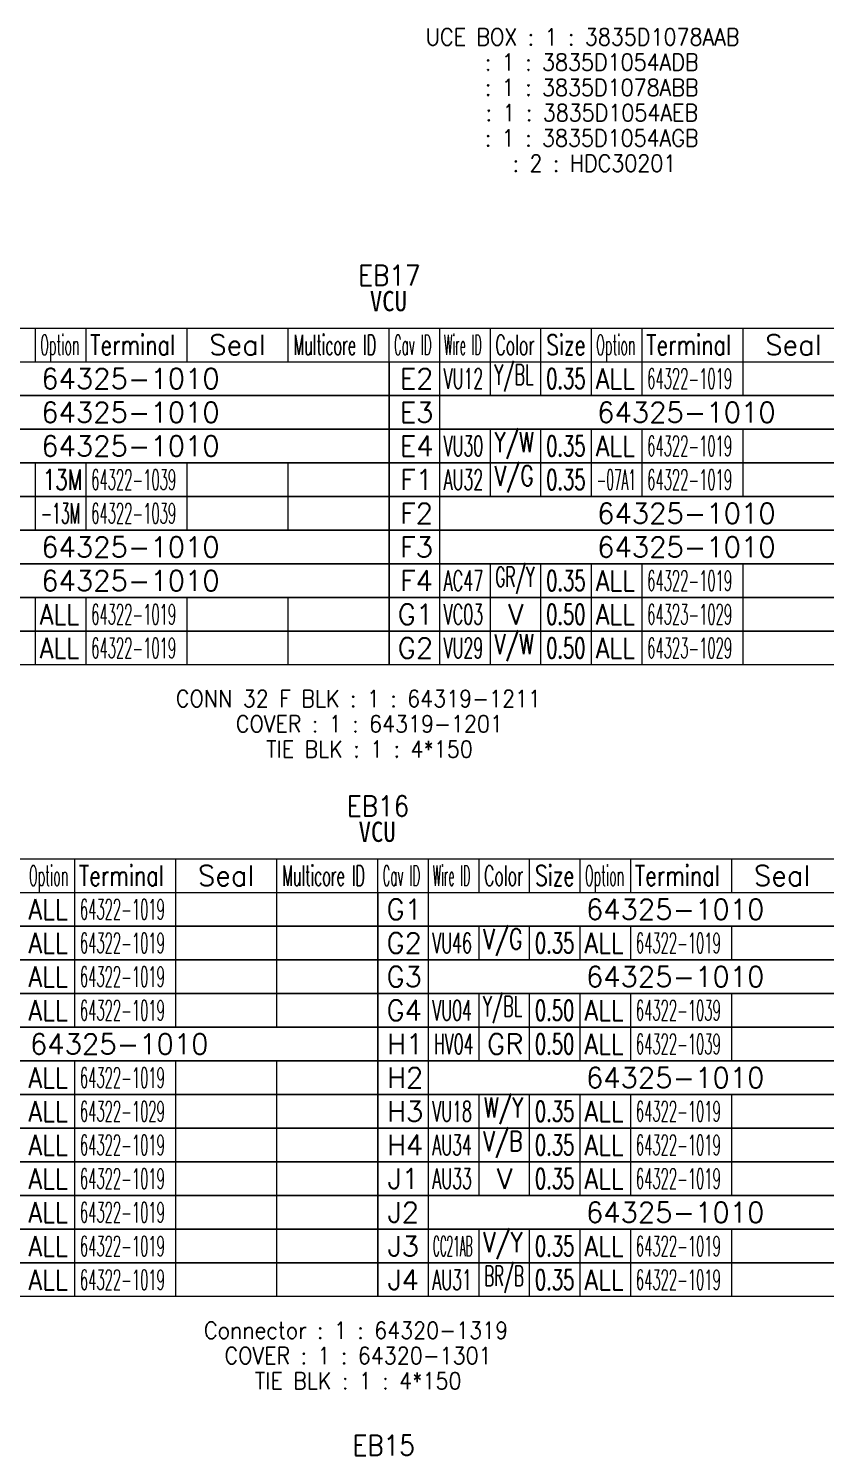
# Model space of a CAD drawing. Header units: inches. Extents: x 47316 to 59086, y 3141 to 11743.
# Drawn here: x 51562.3 to 51680.6, y 9876.3 to 10088.1 of the extents above; entities that cross this region are included whole.
import ezdxf

# ---------------------------------------------------------------- set-up
doc = ezdxf.new("R2010")
doc.units = ezdxf.units.IN
doc.header["$MEASUREMENT"] = 0
doc.styles.get("Standard").update_dxf_attribs({"font": ''})
doc.styles.get('Standard').set_extended_font_data('SimSun')

msp = doc.modelspace()

# ---------------------------------------------------------------- linework, layer by layer
at = {"color": 0, "linetype": 'Continuous', "lineweight": 15}
for p, q in [((51450.83, 10043.6), (51780.83, 10043.6)), ((51450.83, 10038.6), (51780.83, 10038.6)), ((51449.15, 9964.83), (51779.15, 9964.83)), ((51449.15, 9959.83), (51779.15, 9959.83))]:
    msp.add_line(p, q, dxfattribs=at)
at = {"color": 7, "linetype": 'Continuous', "lineweight": 15}
for p, q in [((51563.33, 10038.6), (51563.33, 10043.6)), ((51570.83, 10038.6), (51570.83, 10043.6)), ((51585.83, 10038.6), (51585.83, 10043.6)), ((51600.83, 10038.6), (51600.83, 10043.6)), ((51615.83, 10038.6), (51615.83, 10043.6)), ((51623.33, 10038.6), (51623.33, 10043.6)), ((51630.83, 10038.6), (51630.83, 10043.6)), ((51638.33, 10038.6), (51638.33, 10043.6)), ((51645.83, 10038.6), (51645.83, 10043.6)), ((51653.33, 10038.6), (51653.33, 10043.6)), ((51668.33, 10038.6), (51668.33, 10043.6)), ((51569.15, 9959.83), (51569.15, 9964.83)), ((51584.15, 9959.83), (51584.15, 9964.83)), ((51599.15, 9959.83), (51599.15, 9964.83)), ((51614.15, 9959.83), (51614.15, 9964.83)), ((51621.65, 9959.83), (51621.65, 9964.83)), ((51629.15, 9959.83), (51629.15, 9964.83)), ((51636.65, 9959.83), (51636.65, 9964.83)), ((51644.15, 9959.83), (51644.15, 9964.83)), ((51651.65, 9959.83), (51651.65, 9964.83)), ((51666.65, 9959.83), (51666.65, 9964.83))]:
    msp.add_line(p, q, dxfattribs=at)
at = {"color": 102, "linetype": 'Continuous', "lineweight": 15}
for p, q in [((51623.33, 10033.6), (51623.33, 10038.6)), ((51630.83, 10033.6), (51630.83, 10038.6)), ((51638.33, 10033.6), (51638.33, 10038.6)), ((51645.83, 10033.6), (51645.83, 10038.6)), ((51653.33, 10033.6), (51653.33, 10038.6)), ((51668.33, 10033.6), (51668.33, 10038.6)), ((51623.33, 10028.6), (51623.33, 10033.6)), ((51623.33, 10023.6), (51623.33, 10028.6)), ((51630.83, 10023.6), (51630.83, 10028.6)), ((51638.33, 10023.6), (51638.33, 10028.6)), ((51645.83, 10023.6), (51645.83, 10028.6)), ((51653.33, 10023.6), (51653.33, 10028.6)), ((51668.33, 10023.6), (51668.33, 10028.6)), ((51563.33, 10018.6), (51563.33, 10023.6)), ((51570.83, 10018.6), (51570.83, 10023.6)), ((51585.83, 10018.6), (51585.83, 10023.6)), ((51600.83, 10018.6), (51600.83, 10023.6)), ((51623.33, 10018.6), (51623.33, 10023.6)), ((51630.83, 10018.6), (51630.83, 10023.6)), ((51638.33, 10018.6), (51638.33, 10023.6)), ((51645.83, 10018.6), (51645.83, 10023.6)), ((51653.33, 10018.6), (51653.33, 10023.6)), ((51668.33, 10018.6), (51668.33, 10023.6)), ((51563.33, 10013.6), (51563.33, 10018.6)), ((51570.83, 10013.6), (51570.83, 10018.6)), ((51585.83, 10013.6), (51585.83, 10018.6)), ((51600.83, 10013.6), (51600.83, 10018.6)), ((51623.33, 10013.6), (51623.33, 10018.6)), ((51623.33, 10008.6), (51623.33, 10013.6)), ((51623.33, 10003.6), (51623.33, 10008.6)), ((51630.83, 10003.6), (51630.83, 10008.6)), ((51638.33, 10003.6), (51638.33, 10008.6)), ((51645.83, 10003.6), (51645.83, 10008.6)), ((51653.33, 10003.6), (51653.33, 10008.6)), ((51668.33, 10003.6), (51668.33, 10008.6)), ((51563.33, 9998.6), (51563.33, 10003.6)), ((51570.83, 9998.6), (51570.83, 10003.6)), ((51585.83, 9998.6), (51585.83, 10003.6)), ((51600.83, 9998.6), (51600.83, 10003.6)), ((51623.33, 9998.6), (51623.33, 10003.6)), ((51630.83, 9998.6), (51630.83, 10003.6)), ((51638.33, 9998.6), (51638.33, 10003.6)), ((51645.83, 9998.6), (51645.83, 10003.6)), ((51653.33, 9998.6), (51653.33, 10003.6)), ((51668.33, 9998.6), (51668.33, 10003.6)), ((51563.33, 9993.6), (51563.33, 9998.6)), ((51570.83, 9993.6), (51570.83, 9998.6)), ((51585.83, 9993.6), (51585.83, 9998.6)), ((51600.83, 9993.6), (51600.83, 9998.6)), ((51623.33, 9993.6), (51623.33, 9998.6)), ((51630.83, 9993.6), (51630.83, 9998.6)), ((51638.33, 9993.6), (51638.33, 9998.6)), ((51645.83, 9993.6), (51645.83, 9998.6)), ((51653.33, 9993.6), (51653.33, 9998.6)), ((51668.33, 9993.6), (51668.33, 9998.6)), ((51569.15, 9954.83), (51569.15, 9959.83)), ((51584.15, 9954.83), (51584.15, 9959.83)), ((51599.15, 9954.83), (51599.15, 9959.83)), ((51621.65, 9954.83), (51621.65, 9959.83)), ((51569.15, 9949.83), (51569.15, 9954.83)), ((51584.15, 9949.83), (51584.15, 9954.83)), ((51599.15, 9949.83), (51599.15, 9954.83)), ((51621.65, 9949.83), (51621.65, 9954.83)), ((51629.15, 9949.83), (51629.15, 9954.83)), ((51636.65, 9949.83), (51636.65, 9954.83)), ((51644.15, 9949.83), (51644.15, 9954.83)), ((51651.65, 9949.83), (51651.65, 9954.83)), ((51666.65, 9949.83), (51666.65, 9954.83)), ((51569.15, 9944.83), (51569.15, 9949.83)), ((51584.15, 9944.83), (51584.15, 9949.83)), ((51599.15, 9944.83), (51599.15, 9949.83)), ((51621.65, 9944.83), (51621.65, 9949.83)), ((51569.15, 9939.83), (51569.15, 9944.83)), ((51584.15, 9939.83), (51584.15, 9944.83)), ((51599.15, 9939.83), (51599.15, 9944.83)), ((51621.65, 9939.83), (51621.65, 9944.83)), ((51629.15, 9939.83), (51629.15, 9944.83)), ((51636.65, 9939.83), (51636.65, 9944.83)), ((51644.15, 9939.83), (51644.15, 9944.83)), ((51651.65, 9939.83), (51651.65, 9944.83)), ((51666.65, 9939.83), (51666.65, 9944.83)), ((51621.65, 9934.83), (51621.65, 9939.83)), ((51629.15, 9934.83), (51629.15, 9939.83)), ((51636.65, 9934.83), (51636.65, 9939.83)), ((51644.15, 9934.83), (51644.15, 9939.83)), ((51651.65, 9934.83), (51651.65, 9939.83)), ((51666.65, 9934.83), (51666.65, 9939.83)), ((51569.15, 9929.83), (51569.15, 9934.83)), ((51584.15, 9929.83), (51584.15, 9934.83)), ((51599.15, 9929.83), (51599.15, 9934.83)), ((51621.65, 9929.83), (51621.65, 9934.83)), ((51569.15, 9924.83), (51569.15, 9929.83)), ((51584.15, 9924.83), (51584.15, 9929.83)), ((51599.15, 9924.83), (51599.15, 9929.83)), ((51621.65, 9924.83), (51621.65, 9929.83)), ((51629.15, 9924.83), (51629.15, 9929.83)), ((51636.65, 9924.83), (51636.65, 9929.83)), ((51644.15, 9924.83), (51644.15, 9929.83)), ((51651.65, 9924.83), (51651.65, 9929.83)), ((51666.65, 9924.83), (51666.65, 9929.83)), ((51569.15, 9919.83), (51569.15, 9924.83)), ((51584.15, 9919.83), (51584.15, 9924.83)), ((51599.15, 9919.83), (51599.15, 9924.83)), ((51621.65, 9919.83), (51621.65, 9924.83)), ((51629.15, 9919.83), (51629.15, 9924.83)), ((51636.65, 9919.83), (51636.65, 9924.83)), ((51644.15, 9919.83), (51644.15, 9924.83)), ((51651.65, 9919.83), (51651.65, 9924.83)), ((51666.65, 9919.83), (51666.65, 9924.83)), ((51569.15, 9914.83), (51569.15, 9919.83)), ((51584.15, 9914.83), (51584.15, 9919.83)), ((51599.15, 9914.83), (51599.15, 9919.83)), ((51621.65, 9914.83), (51621.65, 9919.83)), ((51629.15, 9914.83), (51629.15, 9919.83)), ((51636.65, 9914.83), (51636.65, 9919.83)), ((51644.15, 9914.83), (51644.15, 9919.83)), ((51651.65, 9914.83), (51651.65, 9919.83)), ((51666.65, 9914.83), (51666.65, 9919.83)), ((51569.15, 9909.83), (51569.15, 9914.83)), ((51584.15, 9909.83), (51584.15, 9914.83)), ((51599.15, 9909.83), (51599.15, 9914.83)), ((51621.65, 9909.83), (51621.65, 9914.83)), ((51569.15, 9904.83), (51569.15, 9909.83)), ((51584.15, 9904.83), (51584.15, 9909.83)), ((51599.15, 9904.83), (51599.15, 9909.83)), ((51621.65, 9904.83), (51621.65, 9909.83)), ((51629.15, 9904.83), (51629.15, 9909.83)), ((51636.65, 9904.83), (51636.65, 9909.83)), ((51644.15, 9904.83), (51644.15, 9909.83)), ((51651.65, 9904.83), (51651.65, 9909.83)), ((51666.65, 9904.83), (51666.65, 9909.83)), ((51569.15, 9899.83), (51569.15, 9904.83)), ((51584.15, 9899.83), (51584.15, 9904.83)), ((51599.15, 9899.83), (51599.15, 9904.83)), ((51621.65, 9899.83), (51621.65, 9904.83)), ((51629.15, 9899.83), (51629.15, 9904.83)), ((51636.65, 9899.83), (51636.65, 9904.83)), ((51644.15, 9899.83), (51644.15, 9904.83)), ((51651.65, 9899.83), (51651.65, 9904.83)), ((51666.65, 9899.83), (51666.65, 9904.83))]:
    msp.add_line(p, q, dxfattribs=at)
at = {"color": 0, "linetype": 'Continuous', "lineweight": 15}
for points in [[(51533.33, 10033.6), (51533.33, 10038.6), (51615.83, 10038.6), (51615.83, 10033.6)], [(51615.83, 10033.6), (51615.83, 10038.6), (51698.33, 10038.6), (51698.33, 10033.6)], [(51533.33, 10028.6), (51533.33, 10033.6), (51615.83, 10033.6), (51615.83, 10028.6)], [(51615.83, 10028.6), (51615.83, 10033.6), (51698.33, 10033.6), (51698.33, 10028.6)], [(51533.33, 10023.6), (51533.33, 10028.6), (51615.83, 10028.6), (51615.83, 10023.6)], [(51615.83, 10023.6), (51615.83, 10028.6), (51698.33, 10028.6), (51698.33, 10023.6)], [(51533.33, 10018.6), (51533.33, 10023.6), (51615.83, 10023.6), (51615.83, 10018.6)], [(51615.83, 10018.6), (51615.83, 10023.6), (51698.33, 10023.6), (51698.33, 10018.6)], [(51533.33, 10013.6), (51533.33, 10018.6), (51615.83, 10018.6), (51615.83, 10013.6)], [(51615.83, 10013.6), (51615.83, 10018.6), (51698.33, 10018.6), (51698.33, 10013.6)], [(51533.33, 10008.6), (51533.33, 10013.6), (51615.83, 10013.6), (51615.83, 10008.6)], [(51615.83, 10008.6), (51615.83, 10013.6), (51698.33, 10013.6), (51698.33, 10008.6)], [(51533.33, 10003.6), (51533.33, 10008.6), (51615.83, 10008.6), (51615.83, 10003.6)], [(51615.83, 10003.6), (51615.83, 10008.6), (51698.33, 10008.6), (51698.33, 10003.6)], [(51533.33, 9998.6), (51533.33, 10003.6), (51615.83, 10003.6), (51615.83, 9998.6)], [(51615.83, 9998.6), (51615.83, 10003.6), (51698.33, 10003.6), (51698.33, 9998.6)], [(51533.33, 9993.6), (51533.33, 9998.6), (51615.83, 9998.6), (51615.83, 9993.6)], [(51615.83, 9993.6), (51615.83, 9998.6), (51698.33, 9998.6), (51698.33, 9993.6)], [(51531.65, 9954.83), (51531.65, 9959.83), (51614.15, 9959.83), (51614.15, 9954.83)], [(51614.15, 9954.83), (51614.15, 9959.83), (51696.65, 9959.83), (51696.65, 9954.83)], [(51531.65, 9949.83), (51531.65, 9954.83), (51614.15, 9954.83), (51614.15, 9949.83)], [(51614.15, 9949.83), (51614.15, 9954.83), (51696.65, 9954.83), (51696.65, 9949.83)], [(51531.65, 9944.83), (51531.65, 9949.83), (51614.15, 9949.83), (51614.15, 9944.83)], [(51614.15, 9944.83), (51614.15, 9949.83), (51696.65, 9949.83), (51696.65, 9944.83)], [(51531.65, 9939.83), (51531.65, 9944.83), (51614.15, 9944.83), (51614.15, 9939.83)], [(51614.15, 9939.83), (51614.15, 9944.83), (51696.65, 9944.83), (51696.65, 9939.83)], [(51531.65, 9934.83), (51531.65, 9939.83), (51614.15, 9939.83), (51614.15, 9934.83)], [(51614.15, 9934.83), (51614.15, 9939.83), (51696.65, 9939.83), (51696.65, 9934.83)], [(51531.65, 9929.83), (51531.65, 9934.83), (51614.15, 9934.83), (51614.15, 9929.83)], [(51614.15, 9929.83), (51614.15, 9934.83), (51696.65, 9934.83), (51696.65, 9929.83)], [(51531.65, 9924.83), (51531.65, 9929.83), (51614.15, 9929.83), (51614.15, 9924.83)], [(51614.15, 9924.83), (51614.15, 9929.83), (51696.65, 9929.83), (51696.65, 9924.83)], [(51531.65, 9919.83), (51531.65, 9924.83), (51614.15, 9924.83), (51614.15, 9919.83)], [(51614.15, 9919.83), (51614.15, 9924.83), (51696.65, 9924.83), (51696.65, 9919.83)], [(51531.65, 9914.83), (51531.65, 9919.83), (51614.15, 9919.83), (51614.15, 9914.83)], [(51614.15, 9914.83), (51614.15, 9919.83), (51696.65, 9919.83), (51696.65, 9914.83)], [(51531.65, 9909.83), (51531.65, 9914.83), (51614.15, 9914.83), (51614.15, 9909.83)], [(51614.15, 9909.83), (51614.15, 9914.83), (51696.65, 9914.83), (51696.65, 9909.83)], [(51531.65, 9904.83), (51531.65, 9909.83), (51614.15, 9909.83), (51614.15, 9904.83)], [(51614.15, 9904.83), (51614.15, 9909.83), (51696.65, 9909.83), (51696.65, 9904.83)], [(51531.65, 9899.83), (51531.65, 9904.83), (51614.15, 9904.83), (51614.15, 9899.83)], [(51614.15, 9899.83), (51614.15, 9904.83), (51696.65, 9904.83), (51696.65, 9899.83)]]:
    msp.add_lwpolyline(points, close=True, dxfattribs=at)

# ---------------------------------------------------------------- texts
at = {"color": 42, "linetype": 'Continuous', "lineweight": 15, "char_height": 2.5, "attachment_point": 1}
for s, insert, width in [('\\Fromans.shx;\\W0.9000000000;\\T1.0000000000;\\o\\lUCE BOX : 1 : 3835D1078AAB', (51621.23, 10088.06), 54.4286), ('\\Fromans.shx;\\W0.9000000000;\\T1.0000000000;\\o\\l : 1 : 3835D1054ADB', (51628.46, 10084.31), 39.1071), ('\\Fromans.shx;\\W0.9000000000;\\T1.0000000000;\\o\\l : 1 : 3835D1078ABB', (51628.46, 10080.56), 39.1071), ('\\Fromans.shx;\\W0.9000000000;\\T1.0000000000;\\o\\l : 1 : 3835D1054AEB', (51628.57, 10076.81), 38.8929), ('\\Fromans.shx;\\W0.9000000000;\\T1.0000000000;\\o\\l : 1 : 3835D1054AGB', (51628.46, 10073.06), 39.1071), ('\\Fromans.shx;\\W0.9000000000;\\T1.0000000000;\\o\\l : 2 : HDC30201', (51632.58, 10069.31), 30.8571), ('\\Fromans.shx;\\W0.9000000000;\\T1.0000000000;\\o\\lCONN 32 F BLK : 1 : 64319-1211', (51584.16, 9989.85), 63.9643), ('\\Fromans.shx;\\W0.9000000000;\\T1.0000000000;\\o\\lCOVER : 1 : 64319-1201', (51593.06, 9986.1), 46.1786), ('\\Fromans.shx;\\W0.9000000000;\\T1.0000000000;\\o\\lTIE BLK : 1 : 4*150', (51597.56, 9982.35), 36.75), ('\\Fromans.shx;\\W0.9000000000;\\T1.0000000000;\\o\\lConnector : 1 : 64320-1319', (51588.33, 9896.08), 52.2857), ('\\Fromans.shx;\\W0.9000000000;\\T1.0000000000;\\o\\lCOVER : 1 : 64320-1301', (51591.38, 9892.33), 46.1786), ('\\Fromans.shx;\\W0.9000000000;\\T1.0000000000;\\o\\lTIE BLK : 1 : 4*150', (51595.88, 9888.58), 36.75)]:
    msp.add_mtext(s, dxfattribs=dict(at, insert=insert, width=width))
at = {"color": 6, "linetype": 'Continuous', "lineweight": 20, "char_height": 3, "attachment_point": 1}
for s, insert, width in [('\\Fromans.shx;\\W0.9000000000;\\T1.0000000000;\\o\\lEB17', (51611.2, 10052.92), 10.2857), ('\\f黑体|b0|i0|c1|p0;\\W0.9000000000;\\T1.0000000000;\\o\\lVCU', (51612.94, 10049.1), 5.8247), ('\\Fromans.shx;\\W0.9000000000;\\T1.0000000000;\\o\\lEB16', (51609.52, 9974.15), 10.2857), ('\\f黑体|b0|i0|c1|p0;\\W0.9000000000;\\T1.0000000000;\\o\\lVCU', (51611.27, 9970.33), 5.8247), ('\\Fromans.shx;\\W0.9000000000;\\T1.0000000000;\\o\\lEB15', (51610.36, 9879.26), 10.2857)]:
    msp.add_mtext(s, dxfattribs=dict(at, insert=insert, width=width))
at = {"color": 7, "linetype": 'Continuous', "lineweight": 15, "char_height": 3, "attachment_point": 1}
for s, insert, width in [('\\Fromans.shx;\\W0.4595959596;\\T1.0000000000;\\o\\lOption', (51564.02, 10042.6), 6.5), ('\\Fromans.shx;\\W0.7480916031;\\T1.0000000000;\\o\\lTerminal', (51571.43, 10042.6), 14), ('\\Fromans.shx;\\W1.0000000000;\\T1.0000000000;\\o\\lSeal', (51589.11, 10042.6), 9.2857), ('\\Fromans.shx;\\W0.5185185185;\\T1.0000000000;\\o\\lMulticore ID', (51601.62, 10042.6), 14), ('\\Fromans.shx;\\W0.4292452830;\\T1.0000000000;\\o\\lCav ID', (51616.51, 10042.6), 6.5), ('\\Fromans.shx;\\W0.4026548673;\\T1.0000000000;\\o\\lWire ID', (51623.94, 10042.6), 6.5), ('\\Fromans.shx;\\W0.5687500000;\\T1.0000000000;\\o\\lColor', (51631.57, 10042.6), 6.5), ('\\Fromans.shx;\\W0.7222222222;\\T1.0000000000;\\o\\lSize', (51639.13, 10042.6), 6.5), ('\\Fromans.shx;\\W0.4595959596;\\T1.0000000000;\\o\\lOption', (51646.52, 10042.6), 6.5), ('\\Fromans.shx;\\W0.7480916031;\\T1.0000000000;\\o\\lTerminal', (51653.93, 10042.6), 14), ('\\Fromans.shx;\\W1.0000000000;\\T1.0000000000;\\o\\lSeal', (51671.61, 10042.6), 9.2857), ('\\Fromans.shx;\\W1.0000000000;\\T1.0000000000;\\o\\lE2', (51617.36, 10037.6), 5.5714), ('\\Fromans.shx;\\W1.0000000000;\\T1.0000000000;\\o\\lE3', (51617.36, 10032.6), 5.5714), ('\\Fromans.shx;\\W1.0000000000;\\T1.0000000000;\\o\\lE4', (51617.36, 10027.6), 5.5714), ('\\Fromans.shx;\\W1.0000000000;\\T1.0000000000;\\o\\lF1', (51617.43, 10022.6), 5.4286), ('\\Fromans.shx;\\W1.0000000000;\\T1.0000000000;\\o\\lF2', (51617.43, 10017.6), 5.4286), ('\\Fromans.shx;\\W1.0000000000;\\T1.0000000000;\\o\\lF3', (51617.43, 10012.6), 5.4286), ('\\Fromans.shx;\\W1.0000000000;\\T1.0000000000;\\o\\lF4', (51617.43, 10007.6), 5.4286), ('\\Fromans.shx;\\W1.0000000000;\\T1.0000000000;\\o\\lG1', (51617.08, 10002.6), 5.8571), ('\\Fromans.shx;\\W1.0000000000;\\T1.0000000000;\\o\\lG2', (51617.08, 9997.6), 5.8571), ('\\Fromans.shx;\\W0.4595959596;\\T1.0000000000;\\o\\lOption', (51562.35, 9963.83), 6.5), ('\\Fromans.shx;\\W0.7480916031;\\T1.0000000000;\\o\\lTerminal', (51569.76, 9963.83), 14), ('\\Fromans.shx;\\W1.0000000000;\\T1.0000000000;\\o\\lSeal', (51587.43, 9963.83), 9.2857), ('\\Fromans.shx;\\W0.5185185185;\\T1.0000000000;\\o\\lMulticore ID', (51599.95, 9963.83), 14), ('\\Fromans.shx;\\W0.4292452830;\\T1.0000000000;\\o\\lCav ID', (51614.83, 9963.83), 6.5), ('\\Fromans.shx;\\W0.4026548673;\\T1.0000000000;\\o\\lWire ID', (51622.26, 9963.83), 6.5), ('\\Fromans.shx;\\W0.5687500000;\\T1.0000000000;\\o\\lColor', (51629.89, 9963.83), 6.5), ('\\Fromans.shx;\\W0.7222222222;\\T1.0000000000;\\o\\lSize', (51637.46, 9963.83), 6.5), ('\\Fromans.shx;\\W0.4595959596;\\T1.0000000000;\\o\\lOption', (51644.85, 9963.83), 6.5), ('\\Fromans.shx;\\W0.7480916031;\\T1.0000000000;\\o\\lTerminal', (51652.26, 9963.83), 14), ('\\Fromans.shx;\\W1.0000000000;\\T1.0000000000;\\o\\lSeal', (51669.93, 9963.83), 9.2857), ('\\Fromans.shx;\\W1.0000000000;\\T1.0000000000;\\o\\lG1', (51615.4, 9958.83), 5.8571), ('\\Fromans.shx;\\W1.0000000000;\\T1.0000000000;\\o\\lG2', (51615.4, 9953.83), 5.8571), ('\\Fromans.shx;\\W1.0000000000;\\T1.0000000000;\\o\\lG3', (51615.4, 9948.83), 5.8571), ('\\Fromans.shx;\\W1.0000000000;\\T1.0000000000;\\o\\lG4', (51615.4, 9943.83), 5.8571), ('\\Fromans.shx;\\W1.0000000000;\\T1.0000000000;\\o\\lH1', (51615.47, 9938.83), 6), ('\\Fromans.shx;\\W1.0000000000;\\T1.0000000000;\\o\\lH2', (51615.47, 9933.83), 6), ('\\Fromans.shx;\\W1.0000000000;\\T1.0000000000;\\o\\lH3', (51615.47, 9928.83), 6), ('\\Fromans.shx;\\W1.0000000000;\\T1.0000000000;\\o\\lH4', (51615.47, 9923.83), 6), ('\\Fromans.shx;\\W1.0000000000;\\T1.0000000000;\\o\\lJ1', (51615.61, 9918.83), 5.1429), ('\\Fromans.shx;\\W1.0000000000;\\T1.0000000000;\\o\\lJ2', (51615.61, 9913.83), 5.1429), ('\\Fromans.shx;\\W1.0000000000;\\T1.0000000000;\\o\\lJ3', (51615.61, 9908.83), 5.1429), ('\\Fromans.shx;\\W1.0000000000;\\T1.0000000000;\\o\\lJ4', (51615.61, 9903.83), 5.1429)]:
    msp.add_mtext(s, dxfattribs=dict(at, insert=insert, width=width))
at = {"color": 21, "linetype": 'Continuous', "lineweight": 15, "char_height": 3, "attachment_point": 1}
for s, insert, width in [('\\Fromans.shx;\\W1.0000000000;\\T1.0000000000;\\o\\l64325-1010', (51564.18, 10037.6), 29.4286), ('\\Fromans.shx;\\W0.5687500000;\\T1.0000000000;\\o\\lVU12', (51623.91, 10037.6), 6.5), ('\\Fromans.shx;\\W0.6500000000;\\T1.0000000000;\\o\\l0.35', (51639.1, 10037.6), 6.5), ('\\Fromans.shx;\\W0.4757281553;\\T1.0000000000;\\o\\l64322-1019', (51654.1, 10037.6), 14), ('\\Fromans.shx;\\W1.0000000000;\\T1.0000000000;\\o\\l64325-1010', (51564.18, 10032.6), 29.4286), ('\\Fromans.shx;\\W1.0000000000;\\T1.0000000000;\\o\\l64325-1010', (51646.68, 10032.6), 29.4286), ('\\Fromans.shx;\\W1.0000000000;\\T1.0000000000;\\o\\l64325-1010', (51564.18, 10027.6), 29.4286), ('\\Fromans.shx;\\W0.5687500000;\\T1.0000000000;\\o\\lVU30', (51623.91, 10027.6), 6.5), ('\\Fromans.shx;\\W0.6500000000;\\T1.0000000000;\\o\\l0.35', (51639.1, 10027.6), 6.5), ('\\Fromans.shx;\\W0.4757281553;\\T1.0000000000;\\o\\l64322-1019', (51654.1, 10027.6), 14), ('\\Fromans.shx;\\W0.4757281553;\\T1.0000000000;\\o\\l64322-1039', (51571.6, 10022.6), 14), ('\\Fromans.shx;\\W0.5687500000;\\T1.0000000000;\\o\\lAU32', (51623.91, 10022.6), 6.5), ('\\Fromans.shx;\\W0.6500000000;\\T1.0000000000;\\o\\l0.35', (51639.1, 10022.6), 6.5), ('\\Fromans.shx;\\W0.4757281553;\\T1.0000000000;\\o\\l64322-1019', (51654.1, 10022.6), 14), ('\\Fromans.shx;\\W0.4757281553;\\T1.0000000000;\\o\\l64322-1039', (51571.6, 10017.6), 14), ('\\Fromans.shx;\\W1.0000000000;\\T1.0000000000;\\o\\l64325-1010', (51646.68, 10017.6), 29.4286), ('\\Fromans.shx;\\W1.0000000000;\\T1.0000000000;\\o\\l64325-1010', (51564.18, 10012.6), 29.4286), ('\\Fromans.shx;\\W1.0000000000;\\T1.0000000000;\\o\\l64325-1010', (51646.68, 10012.6), 29.4286), ('\\Fromans.shx;\\W1.0000000000;\\T1.0000000000;\\o\\l64325-1010', (51564.18, 10007.6), 29.4286), ('\\Fromans.shx;\\W0.5759493671;\\T1.0000000000;\\o\\lAC47', (51623.91, 10007.6), 6.5), ('\\Fromans.shx;\\W0.6500000000;\\T1.0000000000;\\o\\l0.35', (51639.1, 10007.6), 6.5), ('\\Fromans.shx;\\W0.4757281553;\\T1.0000000000;\\o\\l64322-1019', (51654.1, 10007.6), 14), ('\\Fromans.shx;\\W0.4757281553;\\T1.0000000000;\\o\\l64322-1019', (51571.6, 10002.6), 14), ('\\Fromans.shx;\\W0.5759493671;\\T1.0000000000;\\o\\lVC03', (51623.91, 10002.6), 6.5), ('\\Fromans.shx;\\W0.6500000000;\\T1.0000000000;\\o\\l0.50', (51639.1, 10002.6), 6.5), ('\\Fromans.shx;\\W0.4757281553;\\T1.0000000000;\\o\\l64323-1029', (51654.1, 10002.6), 14), ('\\Fromans.shx;\\W0.4757281553;\\T1.0000000000;\\o\\l64322-1019', (51571.6, 9997.6), 14), ('\\Fromans.shx;\\W0.5687500000;\\T1.0000000000;\\o\\lVU29', (51623.91, 9997.6), 6.5), ('\\Fromans.shx;\\W0.6500000000;\\T1.0000000000;\\o\\l0.50', (51639.1, 9997.6), 6.5), ('\\Fromans.shx;\\W0.4757281553;\\T1.0000000000;\\o\\l64323-1029', (51654.1, 9997.6), 14), ('\\Fromans.shx;\\W0.4757281553;\\T1.0000000000;\\o\\l64322-1019', (51569.92, 9958.83), 14), ('\\Fromans.shx;\\W1.0000000000;\\T1.0000000000;\\o\\l64325-1010', (51645.01, 9958.83), 29.4286), ('\\Fromans.shx;\\W0.4757281553;\\T1.0000000000;\\o\\l64322-1019', (51569.92, 9953.83), 14), ('\\Fromans.shx;\\W0.5687500000;\\T1.0000000000;\\o\\lVU46', (51622.23, 9953.83), 6.5), ('\\Fromans.shx;\\W0.6500000000;\\T1.0000000000;\\o\\l0.35', (51637.43, 9953.83), 6.5), ('\\Fromans.shx;\\W0.4757281553;\\T1.0000000000;\\o\\l64322-1019', (51652.42, 9953.83), 14), ('\\Fromans.shx;\\W0.4757281553;\\T1.0000000000;\\o\\l64322-1019', (51569.92, 9948.83), 14), ('\\Fromans.shx;\\W1.0000000000;\\T1.0000000000;\\o\\l64325-1010', (51645.01, 9948.83), 29.4286), ('\\Fromans.shx;\\W0.4757281553;\\T1.0000000000;\\o\\l64322-1019', (51569.92, 9943.83), 14), ('\\Fromans.shx;\\W0.5687500000;\\T1.0000000000;\\o\\lVU04', (51622.23, 9943.83), 6.5), ('\\Fromans.shx;\\W0.6500000000;\\T1.0000000000;\\o\\l0.50', (51637.43, 9943.83), 6.5), ('\\Fromans.shx;\\W0.4757281553;\\T1.0000000000;\\o\\l64322-1039', (51652.42, 9943.83), 14), ('\\Fromans.shx;\\W1.0000000000;\\T1.0000000000;\\o\\l64325-1010', (51562.51, 9938.83), 29.4286), ('\\Fromans.shx;\\W0.5687500000;\\T1.0000000000;\\o\\lHV04', (51622.47, 9938.83), 6.5), ('\\Fromans.shx;\\W0.6500000000;\\T1.0000000000;\\o\\l0.50', (51637.43, 9938.83), 6.5), ('\\Fromans.shx;\\W0.4757281553;\\T1.0000000000;\\o\\l64322-1039', (51652.42, 9938.83), 14), ('\\Fromans.shx;\\W0.4757281553;\\T1.0000000000;\\o\\l64322-1019', (51569.92, 9933.83), 14), ('\\Fromans.shx;\\W1.0000000000;\\T1.0000000000;\\o\\l64325-1010', (51645.01, 9933.83), 29.4286), ('\\Fromans.shx;\\W0.4757281553;\\T1.0000000000;\\o\\l64322-1029', (51569.92, 9928.83), 14), ('\\Fromans.shx;\\W0.5687500000;\\T1.0000000000;\\o\\lVU18', (51622.23, 9928.83), 6.5), ('\\Fromans.shx;\\W0.6500000000;\\T1.0000000000;\\o\\l0.35', (51637.43, 9928.83), 6.5), ('\\Fromans.shx;\\W0.4757281553;\\T1.0000000000;\\o\\l64322-1019', (51652.42, 9928.83), 14), ('\\Fromans.shx;\\W0.4757281553;\\T1.0000000000;\\o\\l64322-1019', (51569.92, 9923.83), 14), ('\\Fromans.shx;\\W0.5687500000;\\T1.0000000000;\\o\\lAU34', (51622.23, 9923.83), 6.5), ('\\Fromans.shx;\\W0.6500000000;\\T1.0000000000;\\o\\l0.35', (51637.43, 9923.83), 6.5), ('\\Fromans.shx;\\W0.4757281553;\\T1.0000000000;\\o\\l64322-1019', (51652.42, 9923.83), 14), ('\\Fromans.shx;\\W0.4757281553;\\T1.0000000000;\\o\\l64322-1019', (51569.92, 9918.83), 14), ('\\Fromans.shx;\\W0.5687500000;\\T1.0000000000;\\o\\lAU33', (51622.23, 9918.83), 6.5), ('\\Fromans.shx;\\W0.6500000000;\\T1.0000000000;\\o\\l0.35', (51637.43, 9918.83), 6.5), ('\\Fromans.shx;\\W0.4757281553;\\T1.0000000000;\\o\\l64322-1019', (51652.42, 9918.83), 14), ('\\Fromans.shx;\\W0.4757281553;\\T1.0000000000;\\o\\l64322-1019', (51569.92, 9913.83), 14), ('\\Fromans.shx;\\W1.0000000000;\\T1.0000000000;\\o\\l64325-1010', (51645.01, 9913.83), 29.4286), ('\\Fromans.shx;\\W0.4757281553;\\T1.0000000000;\\o\\l64322-1019', (51569.92, 9908.83), 14), ('\\Fromans.shx;\\W0.3760330579;\\T1.0000000000;\\o\\lCC21AB', (51622.31, 9908.83), 6.5), ('\\Fromans.shx;\\W0.6500000000;\\T1.0000000000;\\o\\l0.35', (51637.43, 9908.83), 6.5), ('\\Fromans.shx;\\W0.4757281553;\\T1.0000000000;\\o\\l64322-1019', (51652.42, 9908.83), 14), ('\\Fromans.shx;\\W0.4757281553;\\T1.0000000000;\\o\\l64322-1019', (51569.92, 9903.83), 14), ('\\Fromans.shx;\\W0.5687500000;\\T1.0000000000;\\o\\lAU31', (51622.23, 9903.83), 6.5), ('\\Fromans.shx;\\W0.6500000000;\\T1.0000000000;\\o\\l0.35', (51637.43, 9903.83), 6.5), ('\\Fromans.shx;\\W0.4757281553;\\T1.0000000000;\\o\\l64322-1019', (51652.42, 9903.83), 14)]:
    msp.add_mtext(s, dxfattribs=dict(at, insert=insert, width=width))
at = {"color": 140, "linetype": 'Continuous', "lineweight": 15, "char_height": 3, "attachment_point": 1}
for s, insert, width in [('\\Fromans.shx;\\W0.5833333333;\\T1.0000000000;\\o\\lY/BL', (51631.41, 10038.17), 6.5), ('\\Fromans.shx;\\W0.8750000000;\\T1.0000000000;\\o\\lALL', (51646.45, 10037.6), 6.5), ('\\Fromans.shx;\\W0.7109375000;\\T1.0000000000;\\o\\lY/W', (51631.43, 10028.17), 6.5), ('\\Fromans.shx;\\W0.8750000000;\\T1.0000000000;\\o\\lALL', (51646.45, 10027.6), 6.5), ('\\Fromans.shx;\\W0.7109375000;\\T1.0000000000;\\o\\l13M', (51564.43, 10022.6), 6.5), ('\\Fromans.shx;\\W0.7459016393;\\T1.0000000000;\\o\\lV/G', (51631.43, 10023.17), 6.5), ('\\Fromans.shx;\\W0.4375000000;\\T1.0000000000;\\o\\l-07A1', (51646.58, 10022.6), 6.5), ('\\Fromans.shx;\\W0.5055555556;\\T1.0000000000;\\o\\l-13M', (51564.11, 10017.6), 6.5), ('\\Fromans.shx;\\W0.5548780488;\\T1.0000000000;\\o\\lGR/Y', (51631.56, 10008.17), 6.5), ('\\Fromans.shx;\\W0.8750000000;\\T1.0000000000;\\o\\lALL', (51646.45, 10007.6), 6.5), ('\\Fromans.shx;\\W0.8750000000;\\T1.0000000000;\\o\\lALL', (51563.95, 10002.6), 6.5), ('\\Fromans.shx;\\W1.0000000000;\\T1.0000000000;\\o\\lV', (51633.43, 10002.6), 2.5714), ('\\Fromans.shx;\\W0.8750000000;\\T1.0000000000;\\o\\lALL', (51646.45, 10002.6), 6.5), ('\\Fromans.shx;\\W0.8750000000;\\T1.0000000000;\\o\\lALL', (51563.95, 9997.6), 6.5), ('\\Fromans.shx;\\W0.7109375000;\\T1.0000000000;\\o\\lV/W', (51631.43, 9998.17), 6.5), ('\\Fromans.shx;\\W0.8750000000;\\T1.0000000000;\\o\\lALL', (51646.45, 9997.6), 6.5), ('\\Fromans.shx;\\W0.8750000000;\\T1.0000000000;\\o\\lALL', (51562.27, 9958.83), 6.5), ('\\Fromans.shx;\\W0.7459016393;\\T1.0000000000;\\o\\lV/G', (51629.76, 9954.41), 6.5), ('\\Fromans.shx;\\W0.8750000000;\\T1.0000000000;\\o\\lALL', (51562.27, 9953.83), 6.5), ('\\Fromans.shx;\\W0.8750000000;\\T1.0000000000;\\o\\lALL', (51644.77, 9953.83), 6.5), ('\\Fromans.shx;\\W0.8750000000;\\T1.0000000000;\\o\\lALL', (51562.27, 9948.83), 6.5), ('\\Fromans.shx;\\W0.5833333333;\\T1.0000000000;\\o\\lY/BL', (51629.73, 9944.41), 6.5), ('\\Fromans.shx;\\W0.8750000000;\\T1.0000000000;\\o\\lALL', (51562.27, 9943.83), 6.5), ('\\Fromans.shx;\\W0.8750000000;\\T1.0000000000;\\o\\lALL', (51644.77, 9943.83), 6.5), ('\\Fromans.shx;\\W1.0000000000;\\T1.0000000000;\\o\\lGR', (51630.33, 9938.83), 6), ('\\Fromans.shx;\\W0.8750000000;\\T1.0000000000;\\o\\lALL', (51644.77, 9938.83), 6.5), ('\\Fromans.shx;\\W0.8750000000;\\T1.0000000000;\\o\\lALL', (51562.27, 9933.83), 6.5), ('\\Fromans.shx;\\W0.7109375000;\\T1.0000000000;\\o\\lW/Y', (51629.85, 9929.41), 6.5), ('\\Fromans.shx;\\W0.8750000000;\\T1.0000000000;\\o\\lALL', (51562.27, 9928.83), 6.5), ('\\Fromans.shx;\\W0.8750000000;\\T1.0000000000;\\o\\lALL', (51644.77, 9928.83), 6.5), ('\\Fromans.shx;\\W0.8750000000;\\T1.0000000000;\\o\\lALL', (51562.27, 9923.83), 6.5), ('\\Fromans.shx;\\W0.7459016393;\\T1.0000000000;\\o\\lV/B', (51629.76, 9924.41), 6.5), ('\\Fromans.shx;\\W0.8750000000;\\T1.0000000000;\\o\\lALL', (51644.77, 9923.83), 6.5), ('\\Fromans.shx;\\W0.8750000000;\\T1.0000000000;\\o\\lALL', (51562.27, 9918.83), 6.5), ('\\Fromans.shx;\\W1.0000000000;\\T1.0000000000;\\o\\lV', (51631.76, 9918.83), 2.5714), ('\\Fromans.shx;\\W0.8750000000;\\T1.0000000000;\\o\\lALL', (51644.77, 9918.83), 6.5), ('\\Fromans.shx;\\W0.8750000000;\\T1.0000000000;\\o\\lALL', (51562.27, 9913.83), 6.5), ('\\Fromans.shx;\\W0.8750000000;\\T1.0000000000;\\o\\lALL', (51562.27, 9908.83), 6.5), ('\\Fromans.shx;\\W0.7844827586;\\T1.0000000000;\\o\\lV/Y', (51629.76, 9909.41), 6.5), ('\\Fromans.shx;\\W0.8750000000;\\T1.0000000000;\\o\\lALL', (51644.77, 9908.83), 6.5), ('\\Fromans.shx;\\W0.8750000000;\\T1.0000000000;\\o\\lALL', (51562.27, 9903.83), 6.5), ('\\Fromans.shx;\\W0.5352941176;\\T1.0000000000;\\o\\lBR/B', (51629.95, 9904.41), 6.5), ('\\Fromans.shx;\\W0.8750000000;\\T1.0000000000;\\o\\lALL', (51644.77, 9903.83), 6.5)]:
    msp.add_mtext(s, dxfattribs=dict(at, insert=insert, width=width))

doc.saveas('drawing.dxf')
